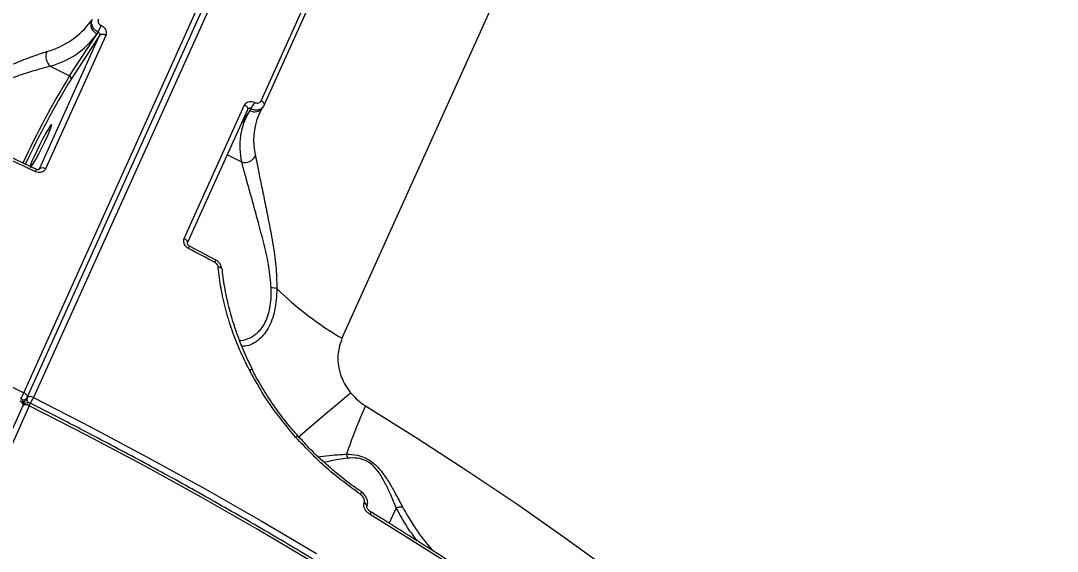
# Model space of a CAD drawing. Header units: millimetres. Extents: x -6523 to 7556, y -5559 to 6101.
# Drawn here: x -1433.5 to -1239.9, y 1821.6 to 1920.8 of the extents above; entities that cross this region are included whole.
import ezdxf

# ---------------------------------------------------------------- set-up
doc = ezdxf.new("R2010")
doc.units = ezdxf.units.MM
for name, color, linetype in [('DIKOM_ОБЪЕКТ', 7, 'Continuous'), ('DIKOM_РАЗМЕР_ЗОНА', 7, 'Continuous'), ('DIKOM_РАЗМЕР_ОБЪЕКТА', 7, 'Continuous')]:
    doc.layers.add(name, color=color, linetype=linetype)
doc.styles.add('style1', font='arial.ttf', dxfattribs={"width": 0.8})
doc.dimstyles.new('1-50', dxfattribs={"dimtxt": 300, "dimasz": 200, "dimexe": 100, "dimexo": 0, "dimgap": 100, "dimtad": 1, "dimtxsty": 'style1', "dimcen": 200, "dimclrd": 7, "dimclre": 7, "dimclrt": 7, "dimadec": 1, "dimazin": 2, "dimtfac": 1, "dimtmove": 0, "dimatfit": 2, "dimfxl": 0, "dimlwd": 25, "dimlwe": 18, "dimarcsym": 0})

# ---------------------------------------------------------------- blocks, each defined once
blk = doc.blocks.new('*D10')
at = {"layer": 'Defpoints', "color": 0, "transparency": 16777216}
for p in [(-1823.23, 4314.24), (3842.01, -3170.82), (6537.88, -3170.82)]:
    blk.add_point(p, dxfattribs=at)
at = {"layer": 'DIKOM_РАЗМЕР_ОБЪЕКТА', "color": 7, "lineweight": 18, "transparency": 16777216}
for p, q in [((-1823.23, 4314.24), (6637.88, 4314.24)), ((3842.01, -3170.82), (6637.88, -3170.82))]:
    blk.add_line(p, q, dxfattribs=at)
at = {"layer": 'DIKOM_РАЗМЕР_ОБЪЕКТА', "color": 7, "lineweight": 25, "transparency": 16777216}
blk.add_line((6537.88, 3914.24), (6537.88, -2770.82), dxfattribs=at)
at = {"layer": 'DIKOM_РАЗМЕР_ОБЪЕКТА', "color": 7, "transparency": 16777216}
for points in [[(6471.22, 3914.24), (6604.55, 3914.24), (6537.88, 4314.24)], [(6471.22, -2770.82), (6604.55, -2770.82), (6537.88, -3170.82)]]:
    blk.add_solid(points, dxfattribs=at)
at = {"layer": 'DIKOM_РАЗМЕР_ОБЪЕКТА', "color": 7, "transparency": 16777216, "insert": (6304.71, 207.11), "char_height": 300, "attachment_point": 5, "rotation": 90, "style": 'style1'}
blk.add_mtext('7500', dxfattribs=at)
blk = doc.blocks.new('*D13')
at = {"layer": 'Defpoints', "color": 0, "transparency": 16777216}
for p in [(-2358.18, 6101.03), (4341.71, -4605.15), (7455.88, -4605.15)]:
    blk.add_point(p, dxfattribs=at)
at = {"layer": 'DIKOM_РАЗМЕР_ЗОНА', "color": 7, "lineweight": 18, "transparency": 16777216}
for p, q in [((-2358.18, 6101.03), (7555.88, 6101.03)), ((4341.71, -4605.15), (7555.88, -4605.15))]:
    blk.add_line(p, q, dxfattribs=at)
at = {"layer": 'DIKOM_РАЗМЕР_ЗОНА', "color": 7, "lineweight": 25, "transparency": 16777216}
blk.add_line((7455.88, 5701.03), (7455.88, -4205.15), dxfattribs=at)
at = {"layer": 'DIKOM_РАЗМЕР_ЗОНА', "color": 7, "transparency": 16777216}
for points in [[(7389.22, 5701.03), (7522.55, 5701.03), (7455.88, 6101.03)], [(7389.22, -4205.15), (7522.55, -4205.15), (7455.88, -4605.15)]]:
    blk.add_solid(points, dxfattribs=at)
at = {"layer": 'DIKOM_РАЗМЕР_ЗОНА', "color": 7, "transparency": 16777216, "insert": (7222.71, 375.61), "char_height": 300, "attachment_point": 5, "rotation": 90, "style": 'style1'}
blk.add_mtext('10700', dxfattribs=at)

msp = doc.modelspace()

# ---------------------------------------------------------------- linework, layer by layer
at = {"layer": 'DIKOM_ОБЪЕКТ', "color": 7, "linetype": 'Continuous', "lineweight": 15}
for p, q in [((-1432.882, 1851.268), (-1262.614, 2229.06)), ((-1432.253, 1850.42), (-1261.985, 2228.211)), ((-1260.826, 2228.163), (-1431.094, 1850.371)), ((-1250.337, 2134.653), (-1373.465, 1861.457)), ((-1388.572, 1905.88), (-1359.374, 1970.666)), ((-1387.982, 1905.051), (-1358.783, 1969.837)), ((-1419.209, 1918.379), (-1419.01, 1918.684)), ((-1429.982, 1893.116), (-1418.725, 1918.094)), ((-1417.579, 1918.098), (-1428.837, 1893.12)), ((-1424.337, 1910.524), (-1419.209, 1918.379)), ((-1418.725, 1918.094), (-1424.067, 1909.91)), ((-1427.949, 1912.337), (-1424.337, 1910.524)), ((-1402.917, 1880.113), (-1391.66, 1905.091)), ((-1388.002, 1905.014), (-1388.12, 1904.822)), ((-1388.002, 1905.014), (-1387.982, 1905.051)), ((-1402.321, 1879.281), (-1391.063, 1904.259)), ((-1390.677, 1904.06), (-1392.216, 1901.703)), ((-1391.06, 1904.256), (-1391.05, 1904.268)), ((-1390.477, 1904.365), (-1390.677, 1904.06)), ((-1388.934, 1903.389), (-1388.991, 1903.264)), ((-1388.298, 1904.528), (-1388.11, 1904.816)), ((-1430.54, 1893.047), (-1435.623, 1895.452)), ((-1392.193, 1894.393), (-1394.898, 1895.751)), ((-1430.012, 1893.067), (-1429.982, 1893.116)), ((-1397.033, 1876.086), (-1401.972, 1878.711)), ((-1603.297, 1471.104), (-1433.03, 1848.896)), ((-1431.871, 1848.847), (-1602.139, 1471.056)), ((-1433.02, 1848.918), (-1432.996, 1848.958)), ((-1432.996, 1848.958), (-1433.017, 1848.926)), ((-1432.942, 1849.342), (-1432.327, 1850.284)), ((-1369.891, 1832.761), (-1369.883, 1832.757)), ((-1369.332, 1830.71), (-1369.301, 1830.778)), ((-1368.835, 1829.953), (-1368.811, 1830.006)), ((-1363.352, 1829.787), (-1364.663, 1826.879))]:
    msp.add_line(p, q, dxfattribs=at)
at = {"layer": 'DIKOM_ОБЪЕКТ', "color": 7, "linetype": 'Continuous', "lineweight": 15, "flags": 128}
for points in [[(-1624.547, 1918.149), (-1613.305, 1915.777), (-1602.011, 1913.196), (-1590.675, 1910.408), (-1579.307, 1907.416), (-1567.915, 1904.222), (-1556.509, 1900.828), (-1545.099, 1897.237), (-1533.695, 1893.453), (-1522.305, 1889.479), (-1510.941, 1885.318), (-1499.611, 1880.973), (-1488.325, 1876.449), (-1477.092, 1871.749), (-1465.921, 1866.876), (-1454.823, 1861.836), (-1443.807, 1856.632), (-1432.882, 1851.268)], [(-1391.063, 1904.259), (-1391.046, 1904.314), (-1391.042, 1904.419), (-1391.072, 1904.533), (-1391.136, 1904.652), (-1391.23, 1904.771), (-1391.352, 1904.887), (-1391.497, 1904.995), (-1391.66, 1905.091)], [(-1387.982, 1905.051), (-1387.964, 1905.106), (-1387.96, 1905.21), (-1387.99, 1905.323), (-1388.053, 1905.441), (-1388.146, 1905.561), (-1388.267, 1905.676), (-1388.411, 1905.784), (-1388.572, 1905.88)], [(-1430.978, 1895.457), (-1431.372, 1894.547), (-1431.631, 1893.87), (-1431.732, 1893.48), (-1431.669, 1893.41), (-1431.445, 1893.665), (-1431.08, 1894.224), (-1430.603, 1895.042), (-1430.053, 1896.053), (-1429.473, 1897.175), (-1428.912, 1898.316), (-1428.414, 1899.385), (-1428.02, 1900.295), (-1427.761, 1900.973), (-1427.66, 1901.362), (-1427.723, 1901.432), (-1427.947, 1901.177), (-1428.312, 1900.618), (-1428.789, 1899.8), (-1429.339, 1898.79), (-1429.919, 1897.668), (-1430.48, 1896.526), (-1430.978, 1895.457)], [(-1430.72, 1892.598), (-1431.356, 1892.901), (-1431.991, 1893.203), (-1432.627, 1893.505), (-1433.263, 1893.806), (-1433.899, 1894.107), (-1434.535, 1894.407), (-1435.172, 1894.706), (-1435.809, 1895.005)], [(-1402.321, 1879.281), (-1402.303, 1879.336), (-1402.299, 1879.441), (-1402.33, 1879.555), (-1402.393, 1879.674), (-1402.488, 1879.793), (-1402.61, 1879.909), (-1402.754, 1880.017), (-1402.917, 1880.113)], [(-1397.175, 1875.618), (-1397.791, 1875.948), (-1398.409, 1876.277), (-1399.026, 1876.607), (-1399.644, 1876.935), (-1400.262, 1877.264), (-1400.881, 1877.591), (-1401.5, 1877.919), (-1402.119, 1878.245)], [(-1395.92, 1874.448), (-1395.923, 1874.468), (-1395.958, 1874.542), (-1396.027, 1874.61), (-1396.129, 1874.668), (-1396.258, 1874.715), (-1396.412, 1874.749), (-1396.584, 1874.769)], [(-1390.234, 1855.565), (-1390.25, 1855.587), (-1390.301, 1855.606), (-1390.38, 1855.607), (-1390.487, 1855.59), (-1390.616, 1855.557), (-1390.764, 1855.507)], [(-1432.253, 1850.42), (-1432.234, 1850.477), (-1432.232, 1850.585), (-1432.265, 1850.702), (-1432.333, 1850.824), (-1432.433, 1850.946), (-1432.561, 1851.064), (-1432.713, 1851.173), (-1432.882, 1851.268)], [(-1381.671, 1842.99), (-1380.405, 1844.058), (-1378.601, 1845.583), (-1376.567, 1847.309), (-1374.321, 1849.217), (-1371.886, 1851.289)], [(-1433.03, 1848.896), (-1433.011, 1848.953), (-1433.009, 1849.061), (-1433.042, 1849.178), (-1433.11, 1849.3), (-1433.21, 1849.422), (-1433.338, 1849.54), (-1433.49, 1849.649), (-1433.659, 1849.744)], [(-1379.022, 1819.692), (-1389.335, 1825.802), (-1399.785, 1831.778), (-1410.364, 1837.614), (-1421.062, 1843.305), (-1431.871, 1848.847)], [(-1431.094, 1850.371), (-1420.286, 1844.828), (-1409.588, 1839.136), (-1399.011, 1833.299), (-1388.561, 1827.322), (-1378.249, 1821.211)], [(-1369.071, 1848.814), (-1359.433, 1842.783), (-1349.955, 1836.63), (-1340.647, 1830.361), (-1331.516, 1823.982), (-1322.571, 1817.499)], [(-1369.883, 1832.757), (-1369.875, 1832.749), (-1369.867, 1832.706), (-1369.879, 1832.637), (-1369.911, 1832.543), (-1369.962, 1832.428), (-1370.03, 1832.295)], [(-1368.842, 1829.938), (-1368.818, 1830.035), (-1368.846, 1830.2), (-1368.947, 1830.377), (-1369.114, 1830.551), (-1369.332, 1830.71)], [(-1368.811, 1830.007), (-1368.787, 1830.103), (-1368.815, 1830.268), (-1368.917, 1830.445), (-1369.083, 1830.619), (-1369.301, 1830.778)], [(-1368.206, 1828.526), (-1368.145, 1828.671), (-1368.104, 1828.797), (-1368.082, 1828.899), (-1368.082, 1828.973), (-1368.103, 1829.015), (-1368.108, 1829.019)], [(-1315.912, 1793.234), (-1322.166, 1797.817), (-1328.506, 1802.354), (-1334.929, 1806.845), (-1341.433, 1811.286), (-1348.015, 1815.676), (-1354.673, 1820.014), (-1361.404, 1824.298), (-1368.206, 1828.526)]]:
    msp.add_lwpolyline(points, dxfattribs=at)
at = {"layer": 'DIKOM_ОБЪЕКТ', "color": 7, "linetype": 'Continuous', "lineweight": 15}
for centre, radius, start, end in [((-1432.504, 1929.605), 15.037, 284.9975, 324.32094), ((-1418.437, 1920.184), 1.963, 160.62988, 246.8315), ((-1437.352, 1928.405), 20.759, 332.07695, 335.86746), ((-1432.035, 1927.588), 15.789, 284.99754, 324.32008), ((-1418.149, 1917.299), 0.982, 54.51291, 125.90444), ((-1426.298, 1914.188), 2.48, 158.91214, 228.27771), ((-1282.507, 1823.916), 166.183, 148.58974, 154.97514), ((-1283.145, 1824.095), 164.995, 148.66063, 154.94335), ((-1424.53, 1910.073), 0.491, 340.63449, 66.82833), ((-1396.619, 1908.585), 7.451, 325.50553, 336.08866), ((-1380.043, 1897.44), 12.526, 148.09377, 194.07763), ((-1389.747, 1905.616), 1.812, 239.14799, 323.10631), ((-1377.506, 1898.412), 12.467, 157.09736, 193.41346), ((-1391.639, 1896.604), 2.279, 255.92782, 331.59089), ((-1432.655, 1893.634), 2.194, 331.82411, 344.48658), ((-1429.406, 1892.321), 0.982, 54.51347, 125.9158), ((-1402.824, 1878.725), 0.852, 325.78536, 359.08945), ((-1397.813, 1876.066), 0.78, 324.8746, 1.45291), ((-1387.005, 1864.535), 6.375, 77.55802, 87.17542), ((-1341.642, 1915.68), 62.871, 225.59938, 239.59205), ((-1444.179, 1856.348), 12.387, 330.09367, 335.78831), ((-1433.941, 1849.307), 1, 335.73929, 63.42828), ((-1433.023, 1850.788), 0.859, 260.25214, 324.1071), ((-1432.474, 1848.021), 1.023, 53.88701, 123.54174), ((-1432.158, 1848.412), 1, 79.52238, 146.88297), ((-1431.421, 1850.054), 0.914, 160.78879, 225.01034), ((-1433.164, 1850.831), 1, 326.86156, 335.73929), ((-1431.697, 1849.546), 1.022, 53.84833, 123.68772), ((-1432.158, 1848.412), 1, 63.2863, 79.52238), ((-1432.866, 1849.459), 1.168, 328.42993, 352.4459), ((-1442.04, 1855.313), 12.01, 329.76712, 335.7027), ((-1290.21, 1812.671), 86.748, 155.37773, 161.78381), ((-1380.691, 1841.522), 1.985, 121.17836, 134.41651), ((-1375.035, 1838.652), 2.677, 8.54802, 25.13339)]:
    msp.add_arc(centre, radius, start, end, dxfattribs=at)
for points, knots in [([(-1419.01, 1918.684), (-1419.14, 1918.756), (-1419.465, 1918.939), (-1419.885, 1919.373), (-1420.181, 1919.949), (-1420.279, 1920.567), (-1420.16, 1920.938), (-1420.101, 1921.123)], [0, 0, 0, 0, 0.1417125, 0.3564188, 0.5709492, 0.7854664, 1, 1, 1, 1]), ([(-1418.961, 1921.13), (-1418.991, 1921.037), (-1419.05, 1920.852), (-1418.999, 1920.544), (-1418.849, 1920.258), (-1418.637, 1920.043), (-1418.473, 1919.953), (-1418.408, 1919.918)], [0, 0, 0, 0, 0.2142488, 0.4285706, 0.6431678, 0.8580979, 1, 1, 1, 1]), ([(-1418.725, 1918.094), (-1418.71, 1918.14), (-1418.681, 1918.232), (-1418.707, 1918.383), (-1418.785, 1918.523), (-1418.893, 1918.625), (-1418.977, 1918.667), (-1419.01, 1918.684)], [0, 0, 0, 0, 0.21392407, 0.42806319, 0.64272866, 0.85786065, 1, 1, 1, 1]), ([(-1418.408, 1919.918), (-1418.31, 1919.864), (-1418.064, 1919.729), (-1417.746, 1919.406), (-1417.522, 1918.977), (-1417.446, 1918.514), (-1417.535, 1918.237), (-1417.579, 1918.098)], [0, 0, 0, 0, 0.1418283, 0.3567438, 0.571329, 0.7857059, 1, 1, 1, 1]), ([(-1451.781, 1903.956), (-1450.861, 1904.664), (-1449.019, 1906.083), (-1445.522, 1908), (-1441.606, 1909.911), (-1437.597, 1911.646), (-1434.023, 1913.114), (-1431.026, 1914.271), (-1429.38, 1914.823), (-1428.612, 1915.08)], [0, 0, 0, 0, 0.1281529, 0.2567384, 0.4268171, 0.5968802, 0.7373115, 0.8775725, 1, 1, 1, 1]), ([(-1427.949, 1912.337), (-1428.72, 1912.123), (-1430.38, 1911.664), (-1433.372, 1910.717), (-1436.93, 1909.521), (-1440.91, 1908.12), (-1444.782, 1906.562), (-1448.238, 1904.994), (-1450.065, 1903.772), (-1450.976, 1903.163)], [0, 0, 0, 0, 0.1227036, 0.2642648, 0.4059927, 0.5771194, 0.7482369, 0.8743851, 1, 1, 1, 1]), ([(-1391.66, 1905.091), (-1391.614, 1905.174), (-1391.5, 1905.383), (-1391.193, 1905.628), (-1390.759, 1905.768), (-1390.271, 1905.762), (-1389.962, 1905.631), (-1389.807, 1905.565)], [0, 0, 0, 0, 0.1406255, 0.3551082, 0.5698754, 0.7848796, 1, 1, 1, 1]), ([(-1389.807, 1905.565), (-1389.704, 1905.521), (-1389.497, 1905.434), (-1389.172, 1905.429), (-1388.883, 1905.522), (-1388.679, 1905.686), (-1388.603, 1905.825), (-1388.572, 1905.88)], [0, 0, 0, 0, 0.2151454, 0.4302025, 0.6449985, 0.8595221, 1, 1, 1, 1]), ([(-1390.477, 1904.365), (-1390.528, 1904.389), (-1390.628, 1904.436), (-1390.788, 1904.443), (-1390.929, 1904.399), (-1391.018, 1904.333), (-1391.048, 1904.281), (-1391.054, 1904.27)], [0, 0, 0, 0, 0.2354172, 0.4703792, 0.7048898, 0.9388562, 1, 1, 1, 1]), ([(-1388.12, 1904.822), (-1388.145, 1904.779), (-1388.266, 1904.57), (-1388.627, 1904.298), (-1389.202, 1904.105), (-1389.856, 1904.11), (-1390.27, 1904.28), (-1390.477, 1904.365)], [0, 0, 0, 0, 0.0613191, 0.295889, 0.5305765, 0.765303, 1, 1, 1, 1]), ([(-1388.907, 1903.356), (-1388.813, 1903.585), (-1388.645, 1903.991), (-1388.404, 1904.365), (-1388.298, 1904.528)], [0, 0, 0, 0, 0.5627044, 1, 1, 1, 1]), ([(-1389.634, 1895.52), (-1389.472, 1894.744), (-1389.149, 1893.193), (-1388.564, 1890.281), (-1387.913, 1887.106), (-1387.18, 1883.458), (-1386.412, 1879.388), (-1385.719, 1875.011), (-1385.66, 1872.144), (-1385.631, 1870.761)], [0, 0, 0, 0, 0.13166056, 0.26348885, 0.39514367, 0.5268762, 0.6882981, 0.84953859, 1, 1, 1, 1]), ([(-1386.691, 1870.903), (-1386.801, 1872.195), (-1387.034, 1874.911), (-1387.992, 1879.01), (-1389.007, 1882.851), (-1389.96, 1886.308), (-1390.802, 1889.335), (-1391.565, 1892.126), (-1391.984, 1893.638), (-1392.193, 1894.393)], [0, 0, 0, 0, 0.1463764, 0.3075807, 0.4690119, 0.6020975, 0.7351088, 0.8676431, 1, 1, 1, 1]), ([(-1428.837, 1893.12), (-1428.882, 1893.037), (-1428.996, 1892.828), (-1429.307, 1892.576), (-1429.748, 1892.426), (-1430.245, 1892.418), (-1430.562, 1892.538), (-1430.72, 1892.598)], [0, 0, 0, 0, 0.1406214, 0.3550869, 0.569852, 0.7848733, 1, 1, 1, 1]), ([(-1430.021, 1893.064), (-1430.026, 1893.051), (-1430.035, 1893.029), (-1430.134, 1892.986), (-1430.269, 1892.973), (-1430.413, 1892.992), (-1430.503, 1893.034), (-1430.54, 1893.051)], [0, 0, 0, 0, 0.3022682, 0.5217107, 0.7023229, 0.8806036, 1, 1, 1, 1]), ([(-1402.119, 1878.245), (-1402.215, 1878.303), (-1402.455, 1878.447), (-1402.764, 1878.783), (-1402.98, 1879.224), (-1403.051, 1879.695), (-1402.962, 1879.974), (-1402.917, 1880.113)], [0, 0, 0, 0, 0.1418397, 0.3567059, 0.5713463, 0.785727, 1, 1, 1, 1]), ([(-1401.97, 1878.715), (-1401.997, 1878.728), (-1402.072, 1878.766), (-1402.181, 1878.866), (-1402.275, 1878.993), (-1402.326, 1879.117), (-1402.339, 1879.224), (-1402.327, 1879.271), (-1402.319, 1879.284), (-1402.316, 1879.288)], [0, 0, 0, 0, 0.0810172, 0.2270802, 0.3736381, 0.524824, 0.683311, 0.9026108, 1, 1, 1, 1]), ([(-1395.94, 1874.447), (-1395.944, 1874.536), (-1395.959, 1874.854), (-1396.219, 1875.375), (-1396.608, 1875.856), (-1396.941, 1876.006), (-1397.048, 1876.054)], [0, 0, 0, 0, 0.131974, 0.471721, 0.8307256, 1, 1, 1, 1]), ([(-1396.584, 1874.769), (-1396.603, 1874.872), (-1396.643, 1875.078), (-1396.831, 1875.362), (-1397.025, 1875.533), (-1397.149, 1875.603), (-1397.175, 1875.618)], [0, 0, 0, 0, 0.30569902, 0.6115645, 0.9180342, 1, 1, 1, 1]), ([(-1390.764, 1855.507), (-1391.373, 1856.739), (-1392.591, 1859.202), (-1394.052, 1862.996), (-1395.235, 1866.866), (-1396.121, 1870.804), (-1396.429, 1873.447), (-1396.584, 1874.769)], [0, 0, 0, 0, 0.1978356, 0.3955002, 0.59317, 0.7965826, 1, 1, 1, 1]), ([(-1390.142, 1855.607), (-1390.243, 1855.794), (-1390.966, 1857.122), (-1392.078, 1859.678), (-1393.446, 1863.262), (-1394.535, 1866.909), (-1395.318, 1870.574), (-1395.743, 1873.114), (-1395.82, 1874.413), (-1395.825, 1874.501)], [0, 0, 0, 0, 0.0309605, 0.2203733, 0.4110702, 0.6026158, 0.7945229, 0.9861161, 1, 1, 1, 1]), ([(-1392.578, 1861.09), (-1392.496, 1861.083), (-1391.987, 1861.036), (-1390.961, 1861.371), (-1389.45, 1862.178), (-1388.194, 1863.564), (-1387.375, 1865.288), (-1387.068, 1866.394), (-1386.837, 1867.608), (-1386.683, 1868.931), (-1386.688, 1870.24), (-1386.691, 1870.903)], [0, 0, 0, 0, 0.0292376, 0.1832288, 0.3411672, 0.5453877, 0.649264, 0.7568969, 0.7723867, 0.8846292, 1, 1, 1, 1]), ([(-1385.631, 1870.761), (-1385.663, 1870.062), (-1385.726, 1868.665), (-1386.022, 1866.683), (-1386.524, 1864.876), (-1387.409, 1862.907), (-1388.696, 1861.339), (-1390.194, 1860.363), (-1391.333, 1859.923), (-1391.954, 1859.962), (-1392.157, 1859.974)], [0, 0, 0, 0, 0.1092197, 0.2183136, 0.3284594, 0.4385872, 0.634755, 0.7815525, 0.9285447, 1, 1, 1, 1]), ([(-1373.465, 1861.457), (-1373.774, 1860.539), (-1374.386, 1858.72), (-1374.133, 1855.646), (-1373.202, 1853.097), (-1372.232, 1851.764), (-1371.886, 1851.289)], [0, 0, 0, 0, 0.288565, 0.5716292, 0.8470406, 1, 1, 1, 1]), ([(-1382.081, 1842.94), (-1383.715, 1844.896), (-1387.022, 1848.854), (-1389.507, 1853.272), (-1390.764, 1855.507)], [0, 0, 0, 0, 0.4941701, 1, 1, 1, 1]), ([(-1381.696, 1843.242), (-1382.142, 1843.737), (-1383.462, 1845.205), (-1385.456, 1847.811), (-1387.656, 1851.037), (-1389.232, 1853.643), (-1390.01, 1855.184), (-1390.209, 1855.579)], [0, 0, 0, 0, 0.1317656, 0.3901668, 0.649748, 0.9103292, 1, 1, 1, 1]), ([(-1371.886, 1851.289), (-1371.17, 1850.527), (-1370.38, 1849.686), (-1369.353, 1848.991), (-1369.167, 1848.874), (-1369.071, 1848.814)], [0, 0, 0, 0, 0.8217591, 0.907865, 1, 1, 1, 1]), ([(-1159.192, 1542.089), (-1159.178, 1542.85), (-1159.124, 1545.725), (-1159.335, 1550.809), (-1159.826, 1557.335), (-1160.633, 1563.948), (-1161.73, 1570.637), (-1163.122, 1577.398), (-1164.808, 1584.226), (-1166.786, 1591.116), (-1169.054, 1598.061), (-1171.612, 1605.057), (-1174.456, 1612.099), (-1177.585, 1619.181), (-1180.997, 1626.298), (-1184.688, 1633.444), (-1188.656, 1640.614), (-1192.898, 1647.802), (-1197.411, 1655.004), (-1202.19, 1662.214), (-1207.233, 1669.425), (-1212.536, 1676.634), (-1218.095, 1683.834), (-1223.904, 1691.021), (-1229.961, 1698.188), (-1236.26, 1705.33), (-1242.797, 1712.443), (-1249.567, 1719.52), (-1256.563, 1726.557), (-1263.783, 1733.548), (-1271.219, 1740.488), (-1278.867, 1747.372), (-1286.72, 1754.194), (-1294.772, 1760.95), (-1303.018, 1767.634), (-1311.452, 1774.242), (-1320.066, 1780.769), (-1328.855, 1787.208), (-1337.812, 1793.557), (-1346.93, 1799.81), (-1356.203, 1805.962), (-1365.623, 1812.009), (-1375.182, 1817.947), (-1384.876, 1823.77), (-1394.695, 1829.474), (-1404.632, 1835.056), (-1414.681, 1840.509), (-1423.714, 1845.254), (-1429.419, 1848.145), (-1431.708, 1849.305)], [0, 0, 0, 0, 0.0078079, 0.0294962, 0.0511909, 0.0728917, 0.0945981, 0.1163096, 0.1380258, 0.1597458, 0.1814693, 0.2031957, 0.2249242, 0.2466547, 0.2683868, 0.2901196, 0.3118532, 0.3335875, 0.3553217, 0.3770561, 0.3987901, 0.4205239, 0.4422573, 0.4639903, 0.4857225, 0.5074545, 0.5291857, 0.5509165, 0.5726468, 0.5943763, 0.6161053, 0.6378337, 0.6595616, 0.681289, 0.7030159, 0.7247424, 0.7464684, 0.7681938, 0.7899191, 0.811644, 0.8333686, 0.8550927, 0.8768168, 0.8985405, 0.920264, 0.9419873, 0.9637105, 0.9854334, 1, 1, 1, 1]), ([(-1369.873, 1832.787), (-1370.093, 1832.931), (-1371.414, 1833.795), (-1373.73, 1835.592), (-1376.778, 1838.178), (-1379.451, 1840.731), (-1381.021, 1842.482), (-1381.699, 1843.239)], [0, 0, 0, 0, 0.0504812, 0.3032947, 0.5559556, 0.8080323, 1, 1, 1, 1]), ([(-1370.03, 1832.295), (-1372.164, 1833.856), (-1376.485, 1837.018), (-1380.2, 1840.95), (-1382.081, 1842.94)], [0, 0, 0, 0, 0.4937925, 1, 1, 1, 1]), ([(-1377.884, 1839.299), (-1377.755, 1839.318), (-1377, 1839.434), (-1375.256, 1839.659), (-1373.497, 1839.745), (-1372.611, 1839.789)], [0, 0, 0, 0, 0.0927933, 0.5432415, 1, 1, 1, 1]), ([(-1372.611, 1839.789), (-1371.948, 1839.762), (-1370.793, 1839.714), (-1368.976, 1839.123), (-1367.343, 1838.027), (-1365.869, 1836.368), (-1364.578, 1834.411), (-1363.358, 1832.198), (-1362.603, 1830.74), (-1362.195, 1829.951)], [0, 0, 0, 0, 0.1507856, 0.2625317, 0.3758142, 0.5043463, 0.6598385, 0.8160166, 1, 1, 1, 1]), ([(-1372.387, 1839.05), (-1373.5, 1838.889), (-1375.12, 1838.655), (-1376.38, 1838.33), (-1376.774, 1838.229)], [0, 0, 0, 0, 0.6876138, 1, 1, 1, 1]), ([(-1363.352, 1829.787), (-1363.681, 1830.574), (-1364.281, 1832.013), (-1365.265, 1834.192), (-1366.329, 1836.092), (-1367.524, 1837.597), (-1368.506, 1838.32), (-1369.456, 1838.8), (-1370.743, 1839.147), (-1371.781, 1839.086), (-1372.387, 1839.05)], [0, 0, 0, 0, 0.1920703, 0.3511802, 0.5094912, 0.6344324, 0.7186506, 0.7420909, 0.8495964, 1, 1, 1, 1]), ([(-1369.301, 1830.778), (-1369.283, 1830.83), (-1369.236, 1830.964), (-1369.248, 1831.236), (-1369.373, 1831.596), (-1369.636, 1831.983), (-1369.898, 1832.191), (-1370.03, 1832.295)], [0, 0, 0, 0, 0.10339469, 0.26243909, 0.46112549, 0.72820832, 1, 1, 1, 1]), ([(-1368.827, 1830.014), (-1368.772, 1830.149), (-1368.646, 1830.454), (-1368.666, 1830.998), (-1368.847, 1831.603), (-1369.244, 1832.217), (-1369.632, 1832.599), (-1369.875, 1832.751), (-1369.884, 1832.756)], [0, 0, 0, 0, 0.1383465, 0.3132995, 0.5035181, 0.729631, 0.9902758, 1, 1, 1, 1]), ([(-1368.206, 1828.526), (-1368.374, 1828.643), (-1368.737, 1828.897), (-1369.148, 1829.402), (-1369.377, 1829.916), (-1369.441, 1830.36), (-1369.368, 1830.593), (-1369.332, 1830.71)], [0, 0, 0, 0, 0.2267789, 0.491991, 0.6959332, 0.8477165, 1, 1, 1, 1]), ([(-1368.108, 1829.022), (-1368.118, 1829.028), (-1368.277, 1829.112), (-1368.507, 1829.321), (-1368.718, 1829.601), (-1368.803, 1829.784), (-1368.831, 1829.886), (-1368.837, 1829.945), (-1368.834, 1829.959), (-1368.836, 1829.955), (-1368.836, 1829.954)], [0, 0, 0, 0, 0.0268562, 0.4102421, 0.6388318, 0.7702655, 0.8535471, 0.9134928, 0.9804393, 1, 1, 1, 1]), ([(-1363.347, 1829.792), (-1363.348, 1829.792), (-1363.35, 1829.791), (-1363.351, 1829.789), (-1363.352, 1829.788), (-1363.352, 1829.787)], [0, 0, 0, 0, 0.2876289, 0.6735721, 1, 1, 1, 1]), ([(-1363.347, 1829.792), (-1363.141, 1829.852), (-1362.767, 1829.96), (-1362.391, 1829.972), (-1362.225, 1829.954), (-1362.195, 1829.951)], [0, 0, 0, 0, 0.499467, 0.9072957, 1, 1, 1, 1]), ([(-1359.325, 1823.524), (-1359.862, 1824.209), (-1361.422, 1826.196), (-1362.585, 1828.368), (-1363.347, 1829.792)], [0, 0, 0, 0, 0.3444383, 1, 1, 1, 1]), ([(-1362.195, 1829.951), (-1361.403, 1828.588), (-1359.811, 1825.845), (-1357.755, 1823.126), (-1356.517, 1821.796), (-1356.406, 1821.676)], [0, 0, 0, 0, 0.4735113, 0.9526862, 1, 1, 1, 1]), ([(-1315.867, 1793.763), (-1317.402, 1794.895), (-1321.856, 1798.18), (-1329.358, 1803.55), (-1338.421, 1809.836), (-1347.643, 1816.022), (-1356.851, 1821.998), (-1363.704, 1826.308), (-1367.421, 1828.596), (-1368.108, 1829.019)], [0, 0, 0, 0, 0.0925243, 0.2683159, 0.444109, 0.6198985, 0.7956855, 0.9622202, 1, 1, 1, 1])]:
    msp.add_open_spline(points, degree=3, knots=knots, dxfattribs=at)

# ---------------------------------------------------------------- dimensions: what is measured, and where the dimension line sits
at = {"layer": 'DIKOM_РАЗМЕР_ЗОНА'}
dim = msp.add_linear_dim(base=(7455.882, -4605.145), p1=(-2358.182, 6101.03), p2=(4341.706, -4605.145), angle=90, text='10700', dimstyle='1-50', override={"dimasz": 400, "dimgap": 80}, dxfattribs=at)
dim.commit()
dim.dimension.update_dxf_attribs({"geometry": '*D13', "text_midpoint": (7455.882, 375.606), "dimtype": 160})
at = {"layer": 'DIKOM_РАЗМЕР_ОБЪЕКТА'}
dim = msp.add_linear_dim(base=(6537.882, -3170.823), p1=(-1823.231, 4314.242), p2=(3842.008, -3170.823), angle=90, text='7500', dimstyle='1-50', override={"dimasz": 400, "dimgap": 80}, dxfattribs=at)
dim.commit()
dim.dimension.update_dxf_attribs({"geometry": '*D10', "text_midpoint": (6537.882, 207.106), "dimtype": 160})

doc.saveas('drawing.dxf')
